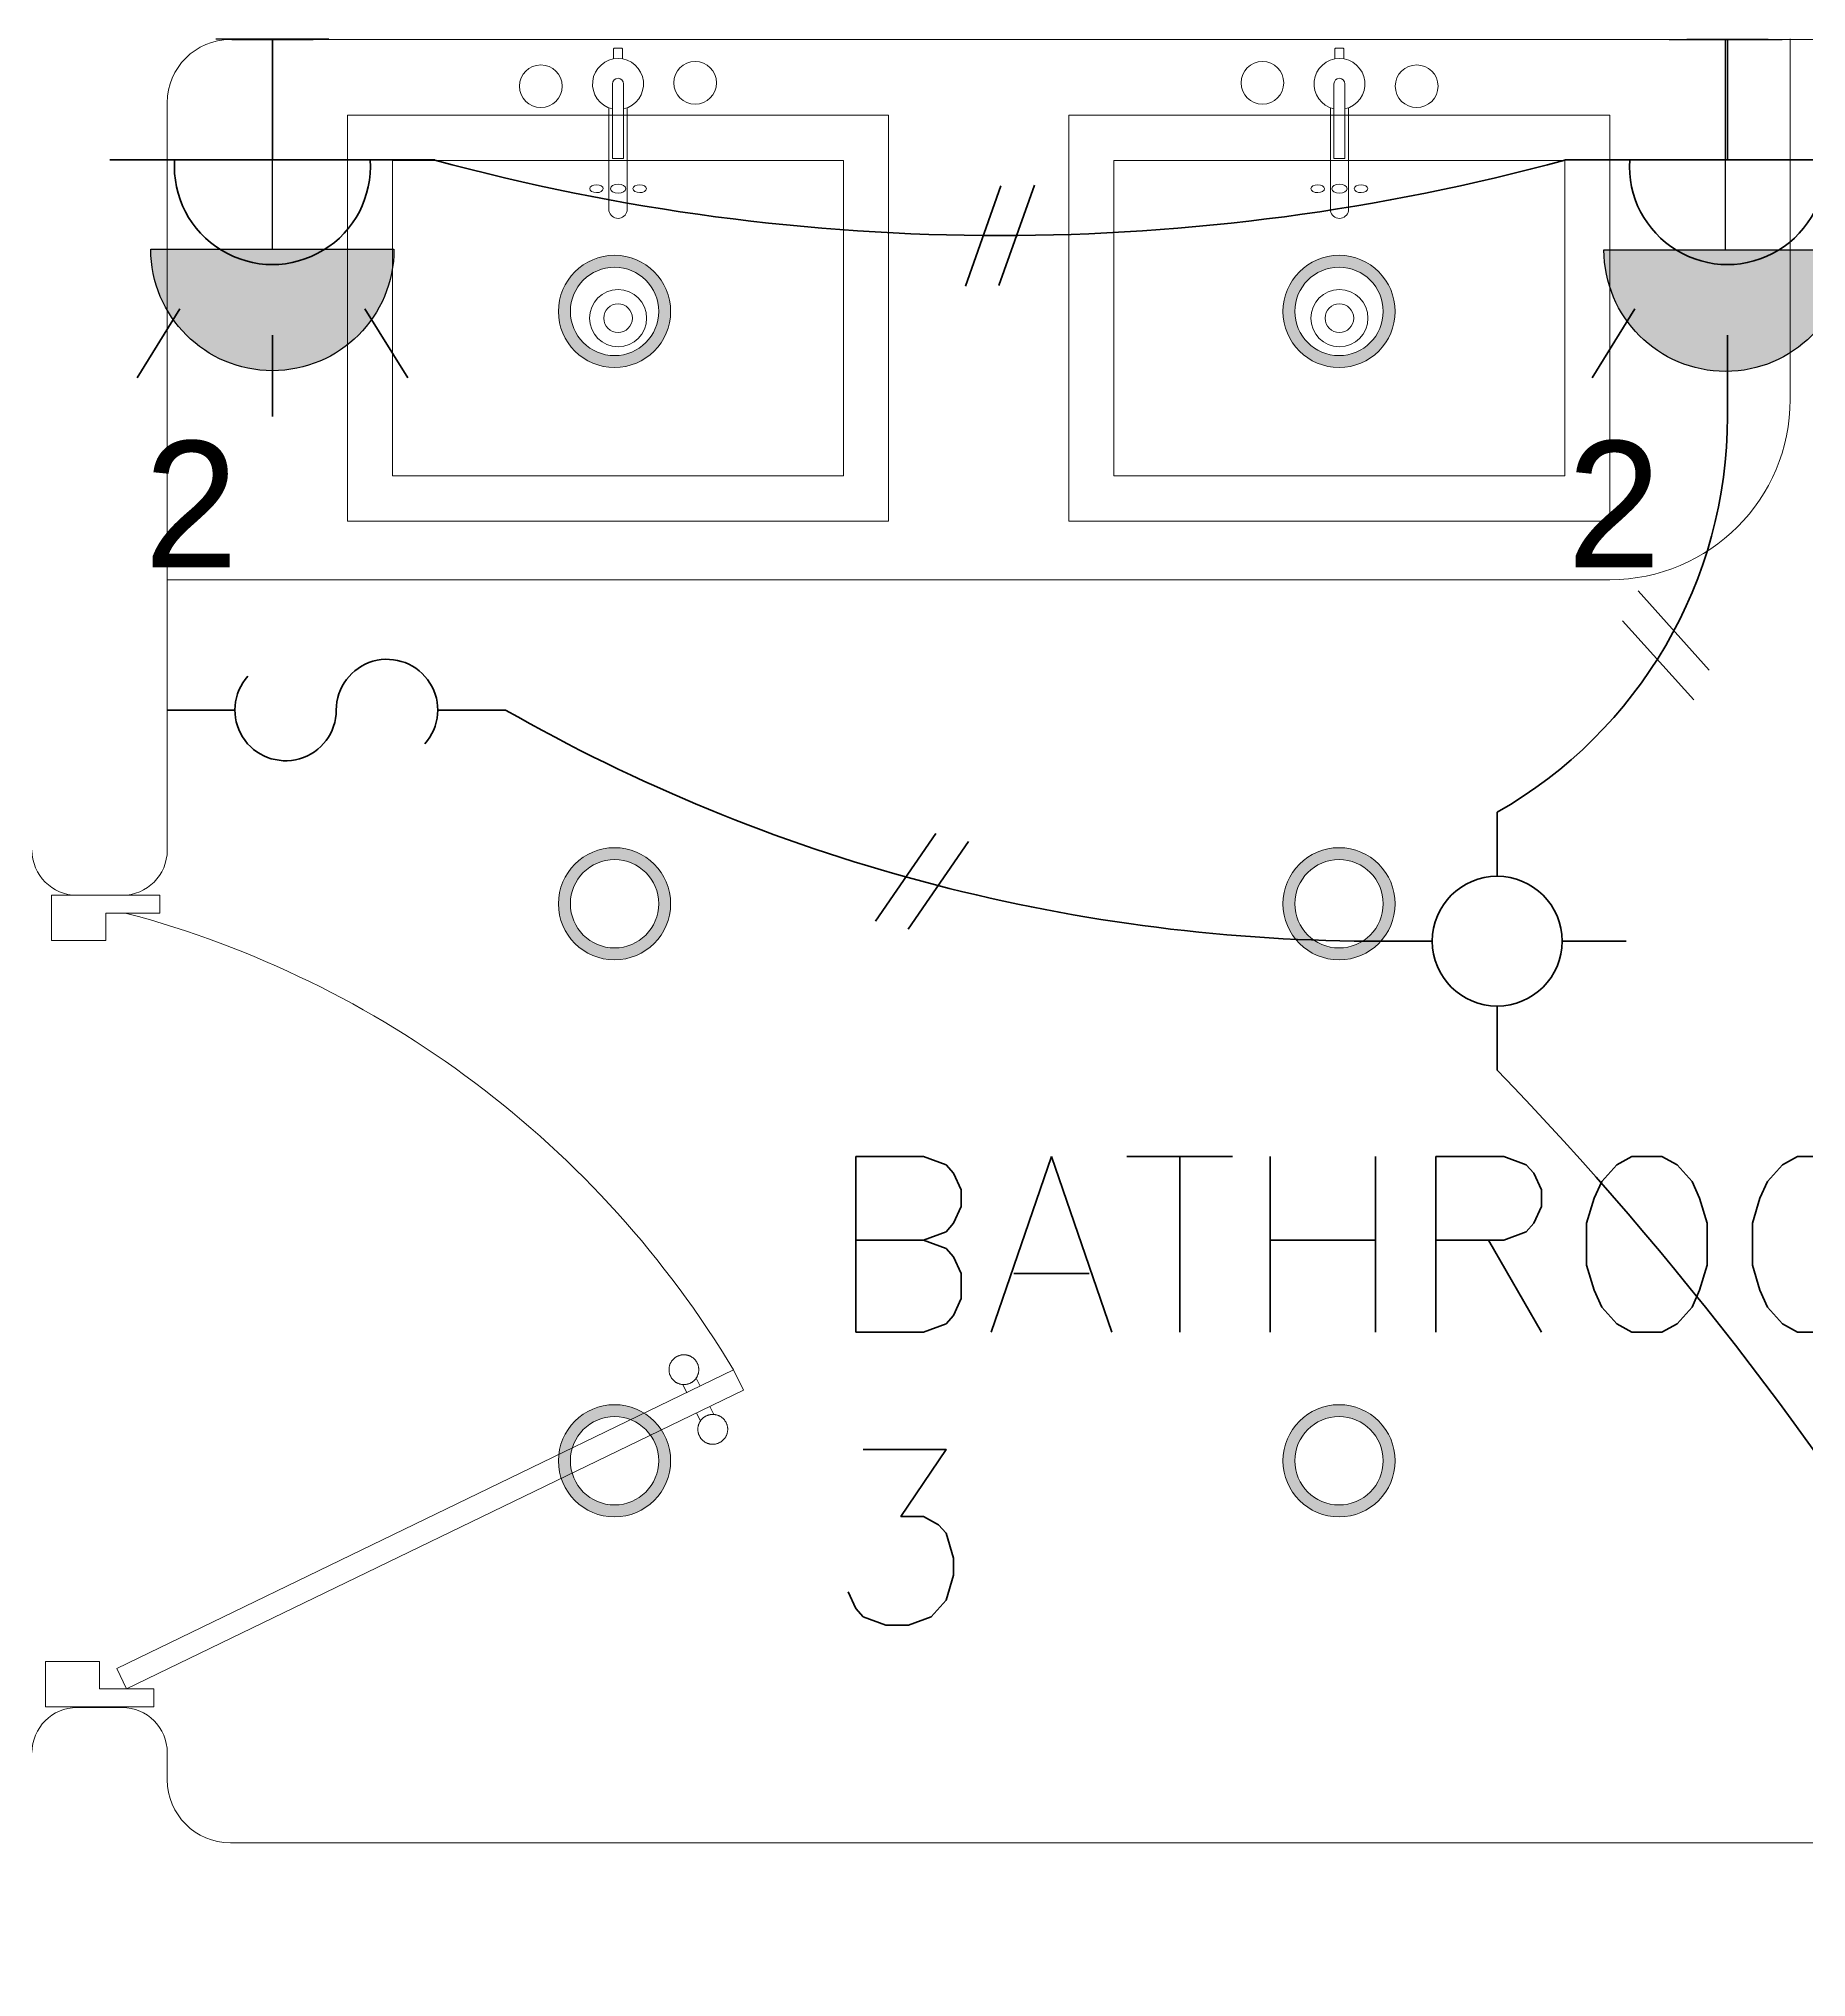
# Model space of a CAD drawing. Header units: metres. Extents: x 14 to 2416, y -346 to 476.
# Drawn here: x 143.084 to 145.044, y -82.42 to -80.27 of the extents above; entities that cross this region are included whole.
import ezdxf

# ---------------------------------------------------------------- set-up
doc = ezdxf.new("R2010")
doc.units = ezdxf.units.M
doc.linetypes.add('0', pattern=[0])
doc.layers.get('0').update_dxf_attribs({"linetype": '0', "lineweight": 20})
for name, color, linetype, lineweight in [('A-ANNO-TEXT', 20, 'Continuous', 13), ('A-DOOR', 35, 'Continuous', 5), ('A-WALL', 250, 'Continuous', 20), ('baños', 251, 'Continuous', 0), ('E Salida Interruptores', 22, 'Continuous', 40), ('E Salida Luces', 22, 'Continuous', 40), ('E Tuberia Emp Losa', 22, 'Continuous', 40), ('MAVA -LUMINARIAS', 1, 'Continuous', 18), ('textos', 7, 'Continuous', 0)]:
    doc.layers.add(name, color=color, linetype=linetype, lineweight=lineweight)
doc.layers.add('MAVA Luminarias', color=1, linetype='Continuous')
doc.styles.add('CENTURY GOTHIC', font='GOTHIC.TTF')
doc.styles.get("Standard").update_dxf_attribs({"font": 'arial.ttf', "height": 0.1875})

# ---------------------------------------------------------------- blocks, each defined once
blk = doc.blocks.new('downlight')
at = {"layer": 'MAVA -LUMINARIAS'}
h = blk.add_hatch(color=3, dxfattribs=at)
h.dxf.hatch_style = 1
h.paths.add_polyline_path([(-5.416, -22.4571, 1), (-5.2917, -22.4571, 1)])
h.paths.add_polyline_path([(-5.3048, -22.4571, -1), (-5.4029, -22.4571, -1)], flags=16)
at = {"layer": 'MAVA -LUMINARIAS', "color": 3}
for radius in [0.0622, 0.049]:
    blk.add_circle((-5.3539, -22.4571), radius, dxfattribs=at)
blk = doc.blocks.new('SCONCE 2')
at = {"layer": 'MAVA Luminarias', "linetype": 'Continuous'}
blk.add_hatch(color=1, dxfattribs=at).paths.add_polyline_path([(0.3422, -0.2405, 1), (-0.169, -0.2405)])
at = {"layer": 'MAVA Luminarias', "color": 1, "linetype": 'Continuous'}
for p, q in [((-0.169, -0.2405), (0.3422, -0.2405)), ((0.0866, -0.2405), (0.0866, -0.6823)), ((-0.0323, -0.6823), (0.2056, -0.6823))]:
    blk.add_line(p, q, dxfattribs=at)
blk.add_arc((0.0866, -0.2405), 0.2556, 0, 180, dxfattribs=at)
blk = doc.blocks.new('P90')
at = {"layer": 'A-DOOR'}
for p, q in [((-0.0476, -0.8576), (0.6364, -0.5264)), ((0.5992, -0.5445), (0.5949, -0.5355)), ((0.6473, -0.5489), (0.6364, -0.5264)), ((-0.0368, -0.88), (0.6473, -0.5489)), ((0.5843, -0.5517), (0.58, -0.5427)), ((0.5952, -0.5741), (0.5995, -0.5831)), ((0.6101, -0.5669), (0.6144, -0.5759)), ((-0.0368, -0.88), (-0.0476, -0.8576))]:
    blk.add_line(p, q, dxfattribs=at)
for points in [[(-0.06, -0.02), (-0.06, -0.05), (-0.12, -0.05), (-0.12, 0), (0, 0), (0, -0.02)], [(-0.0668, -0.88), (-0.0668, -0.85), (-0.1268, -0.85), (-0.1268, -0.9), (-0.0068, -0.9), (-0.0068, -0.88)]]:
    blk.add_lwpolyline(points, close=True, dxfattribs=at)
blk.add_arc((-0.3259, -1.105), 1.1228, 31.0139, 75.0797, dxfattribs=at)
for points in [[(0.5812, -0.5096), (0.5857, -0.5096), (0.5933, -0.5141), (0.5977, -0.5218), (0.5977, -0.5306), (0.5933, -0.5383), (0.5856, -0.5427), (0.5767, -0.5427), (0.5691, -0.5383), (0.5647, -0.5306), (0.5647, -0.5217), (0.5691, -0.514), (0.5768, -0.5096), (0.5812, -0.5096)], [(0.6133, -0.5758), (0.6177, -0.5758), (0.6254, -0.5803), (0.6298, -0.5879), (0.6298, -0.5968), (0.6253, -0.6045), (0.6176, -0.6089), (0.6088, -0.6089), (0.6011, -0.6044), (0.5967, -0.5967), (0.5967, -0.5879), (0.6011, -0.5802), (0.6088, -0.5758), (0.6133, -0.5758)]]:
    blk.add_open_spline(points, degree=2, dxfattribs=at)
blk = doc.blocks.new('A$Cf397981f')
at = {"layer": 'baños', "linetype": 'Continuous'}
blk.add_line((0.4849, 0.2938, 0), (0.402, 0.2938, 0.0004), dxfattribs=at)
at = {"layer": 'baños'}
for points in [[(0.45, 0), (0, 0), (0, 0.6), (0.45, 0.6)], [(0.4, 0.05), (0.05, 0.05), (0.05, 0.55), (0.4, 0.55)]]:
    blk.add_lwpolyline(points, close=True, dxfattribs=at)
at = {"layer": 'baños', "linetype": 'Continuous'}
blk.add_lwpolyline([(0.4571, 0.3061, -9.082434), (0.4571, 0.2938)], format="xyb", dxfattribs=at)
at = {"layer": 'baños', "linetype": 'Continuous', "elevation": 0}
for points in [[(0.4582, 0.2899), (0.3439, 0.2899, -0.363105), (0.3357, 0.3, -0.363105), (0.3439, 0.31), (0.4582, 0.31)], [(0.4911, 0.3, 0.385153), (0.4849, 0.3061), (0.4849, 0.3061)], [(0.4911, 0.3, -0.385153), (0.4849, 0.2938), (0.4849, 0.2938)]]:
    blk.add_lwpolyline(points, format="xyb", dxfattribs=at)
at = {"layer": 'baños', "linetype": 'Continuous', "extrusion": (-1.31781e-06, 1, -8.43443e-26), "elevation": 0.3061}
blk.add_lwpolyline([(-0.402, 0.0004), (-0.4849, 0)], close=True, dxfattribs=at)
at = {"layer": 'baños', "linetype": 'Continuous'}
for points, elevation in [([(0.402, 0.2938), (0.402, 0.3061)], 0.0004), ([(0.5243, 0.3043), (0.5238, 0.305), (0.5129, 0.305)], 0), ([(0.5129, 0.295), (0.5238, 0.295), (0.5243, 0.2957), (0.5243, 0.3043)], 0)]:
    blk.add_lwpolyline(points, dxfattribs=dict(at, elevation=elevation))
for centre, radius in [((0.486, 0.3854), 0.0237), ((0.225, 0.3), 0.0317), ((0.225, 0.3), 0.0159), ((0.4822, 0.2143), 0.0237)]:
    blk.add_circle(centre, radius, dxfattribs=at)
at = {"layer": 'baños', "linetype": 'Continuous', "extrusion": (-3.61622e-27, -8.43443e-26, -1)}
for centre, major_axis, ratio in [((0.3686, 0.324), (-0.00005, 0.0075), 0.581577), ((0.3686, 0.3), (0, 0.0085), 0.599546), ((0.3686, 0.276), (-0.00005, 0.0075), 0.581577)]:
    blk.add_ellipse(centre, major_axis=major_axis, ratio=ratio, dxfattribs=at)
at = {"layer": 'baños', "linetype": 'Continuous'}
for tag, p in [('MODELNUMBER', (0.2252, 0.3)), ('TRADENAME', (0.2253, 0.3001)), ('MATERIAL', (0.2254, 0.2998)), ('PRODUCT', (0.2253, 0.2998))]:
    blk.add_attdef(tag, p, '', height=0.0000254, rotation=90.0001, dxfattribs=at)
at = {"layer": 'baños', "linetype": 'Continuous', "flags": 8}
for tag, p in [('MATERIAL', (0.3355, 0.3001, 0)), ('PRODUCT', (0.3356, 0.3001, 0)), ('TRADENAME', (0.3356, 0.3001, 0)), ('MODELNUMBER', (0.3357, 0.3001, 0))]:
    blk.add_attdef(tag, p, '', height=0.0000254, rotation=270.0001, dxfattribs=at)
blk = doc.blocks.new('PL BASE 2N NASAS 09')
at = {"layer": 'A-WALL'}
for p, q in [((168.8675, -19.4117), (171.6775, -19.4117)), ((168.7975, -19.4808), (168.7975, -20.3108)), ((168.6975, -20.3608), (168.7475, -20.3608)), ((168.6975, -21.2617), (168.7475, -21.2617)), ((168.7975, -21.3117), (168.7975, -21.3417)), ((168.8675, -21.4117), (171.6775, -21.4117))]:
    blk.add_line(p, q, dxfattribs=at)
for centre, radius, start, end in [((168.8675, -19.4817), 0.07, 90, 180), ((168.6975, -20.3108), 0.05, 180, 270), ((168.7475, -20.3108), 0.05, 270, 360), ((168.6975, -21.3117), 0.05, 90, 180), ((168.7475, -21.3117), 0.05, 360, 90), ((168.8675, -21.3417), 0.07, 180, 270)]:
    blk.add_arc(centre, radius, start, end, dxfattribs=at)
at = {"layer": 'baños'}
for p, q in [((170.5975, -19.8108), (170.5975, -19.4108)), ((168.7975, -20.0108), (170.3975, -20.0108))]:
    blk.add_line(p, q, dxfattribs=at)
blk.add_arc((170.3975, -19.8108), 0.2, 270, 0, dxfattribs=at)
at = {"layer": 'A-DOOR'}
blk.add_blockref('P90', (168.7893, -20.3608), dxfattribs=at)
at = {"layer": 'baños'}
ref = blk.add_blockref('A$Cf397981f', (168.9975, -19.9457), dxfattribs=dict(at, xscale=-1, rotation=270))
ref.add_attrib('MATERIAL', 'VITREOUS CHINA', (169.2974, -19.7204), dxfattribs={"linetype": 'Continuous', "height": 0.0000254, "rotation": 359.9999})
ref.add_attrib('PRODUCT', 'BATHROOM SINK', (169.2974, -19.7204), dxfattribs={"linetype": 'Continuous', "height": 0.0000254, "rotation": 359.9999})
ref.add_attrib('TRADENAME', 'VOX', (169.2976, -19.7205), dxfattribs={"linetype": 'Continuous', "height": 0.0000254, "rotation": 359.9999})
ref.add_attrib('MODELNUMBER', 'K-5373', (169.2976, -19.7205), dxfattribs={"linetype": 'Continuous', "height": 0.0000254, "rotation": 359.9999})
ref.add_attrib('MATERIAL', 'BRASS', (169.2976, -19.6102, 0), dxfattribs={"linetype": 'Continuous', "height": 0.0000254, "rotation": 179.9999})
ref.add_attrib('PRODUCT', 'FAUCETS', (169.2977, -19.6101, 0), dxfattribs={"linetype": 'Continuous', "height": 0.0000254, "rotation": 179.9999})
ref.add_attrib('TRADENAME', 'PURIST', (169.2976, -19.6101, 0), dxfattribs={"linetype": 'Continuous', "height": 0.0000254, "rotation": 179.9999})
ref.add_attrib('MODELNUMBER', 'K-14404-4A', (169.2977, -19.61, 0), dxfattribs={"linetype": 'Continuous', "height": 0.0000254, "rotation": 179.9999})
ref = blk.add_blockref('A$Cf397981f', (170.3975, -19.9457), dxfattribs=dict(at, rotation=90))
ref.add_attrib('MATERIAL', 'VITREOUS CHINA', (170.0977, -19.7204), dxfattribs={"linetype": 'Continuous', "height": 0.0000254, "rotation": 180.0001})
ref.add_attrib('PRODUCT', 'BATHROOM SINK', (170.0977, -19.7204), dxfattribs={"linetype": 'Continuous', "height": 0.0000254, "rotation": 180.0001})
ref.add_attrib('TRADENAME', 'VOX', (170.0975, -19.7204), dxfattribs={"linetype": 'Continuous', "height": 0.0000254, "rotation": 180.0001})
ref.add_attrib('MODELNUMBER', 'K-5373', (170.0975, -19.7205), dxfattribs={"linetype": 'Continuous', "height": 0.0000254, "rotation": 180.0001})
ref.add_attrib('MATERIAL', 'BRASS', (170.0975, -19.6102, 0), dxfattribs={"linetype": 'Continuous', "height": 0.0000254, "rotation": 0.0001})
ref.add_attrib('PRODUCT', 'FAUCETS', (170.0974, -19.6102, 0), dxfattribs={"linetype": 'Continuous', "height": 0.0000254, "rotation": 0.0001})
ref.add_attrib('TRADENAME', 'PURIST', (170.0975, -19.6101, 0), dxfattribs={"linetype": 'Continuous', "height": 0.0000254, "rotation": 0.0001})
ref.add_attrib('MODELNUMBER', 'K-14404-4A', (170.0974, -19.6101, 0), dxfattribs={"linetype": 'Continuous', "height": 0.0000254, "rotation": 0.0001})
at = {"layer": 'textos', "insert": (169.5276, -21.1704), "char_height": 0.195, "width": 1.854973, "attachment_point": 7}
blk.add_mtext('{\\Fromans|c0;BATHROOM\\P3}', dxfattribs=at)
blk = doc.blocks.new('PL MUEBLES 2N NASAS 09')
blk.add_blockref('PL BASE 2N NASAS 09', (49.9143, 62.717))
blk = doc.blocks.new('A$C595364de')
blk.add_blockref('PL MUEBLES 2N NASAS 09', (-199.5618, -36.6052))
blk = doc.blocks.new('*U386')
at = {"layer": 'E Salida Luces'}
for p, q in [((-0.2226, 0.1502), (-0.2226, 0.3004)), ((-0.6254, 0.2502), (-0.4978, 0.171)), ((-0.2226, 0.1502), (-0.2226, -0.1502)), ((0, -0.0751), (0, 0.0751)), ((-0.2226, 0), (0, 0)), ((-0.6968, 0), (-0.5466, 0)), ((-0.6254, -0.2502), (-0.4978, -0.1711)), ((-0.2226, -0.3004), (-0.2226, -0.1502))]:
    blk.add_line(p, q, dxfattribs=at)
blk.add_arc((-0.2348, 0), 0.1811, 86.1195, 273.8805, dxfattribs=at)
blk = doc.blocks.new('*U370')
for p, q in [((0.025, 1.368), (-1.049, -1.483)), ((0.987, 1.368), (-0.088, -1.483))]:
    blk.add_line(p, q)
blk = doc.blocks.new('*U465')
at = {"xscale": 0.03937007874015751, "yscale": 0.03937007874015751, "zscale": 0.03937007874015751, "rotation": 1.172840678345944}
blk.add_blockref('*U370', (0.0012, 0.0023), dxfattribs=at)
blk = doc.blocks.new('*U387')
at = {"layer": 'E Salida Luces'}
for p, q in [((0.2226, 0.3004), (0.2226, 0.1502)), ((0.6254, 0.2502), (0.4978, 0.1711)), ((0.2226, -0.1502), (0.2226, 0.1502)), ((0, 0.0751), (0, -0.0751)), ((0.2226, 0), (0, 0)), ((0.6968, 0), (0.5466, 0)), ((0.2226, -0.1502), (0.2226, -0.3004)), ((0.6254, -0.2502), (0.4978, -0.171))]:
    blk.add_line(p, q, dxfattribs=at)
blk.add_arc((0.2348, 0), 0.1811, 266.1195, 93.8805, dxfattribs=at)
blk = doc.blocks.new('*U500')
at = {"layer": 'E Salida Luces', "linetype": 'Continuous'}
for p, q in [((0, 0.3583), (0, 0.1807)), ((-0.3576, 0.0007), (-0.18, 0.0007)), ((0.18, 0.0007), (0.3576, 0.0007)), ((0, -0.1793), (0, -0.3569))]:
    blk.add_line(p, q, dxfattribs=at)
blk.add_circle((0, 0.0007), 0.18, dxfattribs=at)
blk = doc.blocks.new('*U673')
at = {"xscale": 0.03937007874015751, "yscale": 0.03937007874015751, "zscale": 0.03937007874015751, "rotation": 332.5906681626641}
blk.add_blockref('*U370', (0.0021, 0.0014), dxfattribs=at)
blk = doc.blocks.new('*U679')
at = {"layer": 'E Salida Interruptores'}
for p, q in [((-0.3, 0), (-0.375, 0)), ((-0.075, 0), (0, 0))]:
    blk.add_line(p, q, dxfattribs=at)
for centre, start, end in [((-0.24375, 0), 360, 221.81031), ((-0.13125, 0), 180, 41.81031)]:
    blk.add_arc(centre, 0.05625, start, end, dxfattribs=at)
blk = doc.blocks.new('*U687')
at = {"xscale": 0.03937007874015751, "yscale": 0.03937007874015751, "zscale": 0.03937007874015751, "rotation": 256.1074665786698}
blk.add_blockref('*U370', (0.0019, -0.0017), dxfattribs=at)

msp = doc.modelspace()

# ---------------------------------------------------------------- linework, layer by layer
at = {"layer": 'E Salida Luces'}
for centre, radius, start, end in [((144.1501, -78.1035), 2.3849, 254.766, 285.234), ((144.4528, -80.6895), 0.5041, 299.571, 0.0484), ((144.5683, -79.3205), 1.9505, 240.2896, 269.7137), ((138.0013, -85.6431), 5.9077, 16.1215, 45.66925), ((141.9912, -84.0278), 3.7654, 17.7848, 43.9594)]:
    msp.add_arc(centre, radius, start, end, dxfattribs=at)

# ---------------------------------------------------------------- block references
at = {"layer": 'A-ANNO-TEXT'}
msp.add_blockref('A$C595364de', (124.0766, -86.9711), dxfattribs=at)
at = {"layer": 'E Salida Luces', "color": 1, "yscale": 0.6, "zscale": 0.6}
for name, p, xscale, rotation in [('*U386', (143.3432, -80.271), 0.6, 89.99999999999999), ('*U387', (144.957, -80.271), -0.6, 90)]:
    msp.add_blockref(name, p, dxfattribs=dict(at, xscale=xscale, rotation=rotation))
at = {"layer": 'E Salida Luces', "xscale": 0.4, "yscale": 0.4, "zscale": 0.4, "rotation": 180}
msp.add_blockref('*U500', (144.7016, -81.2707), dxfattribs=at)
at = {"layer": 'E Tuberia Emp Losa', "xscale": 0.9842519685039597, "yscale": 0.9842519685039597, "zscale": 0.9842519685039597}
msp.add_blockref('*U465', (144.1501, -80.4884), dxfattribs=at)
at = {"layer": 'E Tuberia Emp Losa', "xscale": 0.9842519685039597, "yscale": 0.9842519685039597, "zscale": 0.9842519685039597, "rotation": 90.00000000000001}
for name, p in [('*U673', (144.8886, -80.943)), ('*U687', (144.0636, -81.2046))]:
    msp.add_blockref(name, p, dxfattribs=at)
at = {"layer": 'E Tuberia Emp Losa', "xscale": -1}
msp.add_blockref('*U679', (143.2266, -81.0146), dxfattribs=at)
at = {"layer": 'MAVA Luminarias', "linetype": 'Continuous', "xscale": -0.5277282914889166, "yscale": 0.5277282914889166, "zscale": 0.5277282914889166, "rotation": 180}
for p in [(143.2975, -80.6303), (144.9092, -80.6311)]:
    msp.add_blockref('SCONCE 2', p, dxfattribs=at)
at = {"layer": 'MAVA Luminarias'}
for p in [(149.0766, -58.1154), (149.8801, -58.1154), (149.0766, -58.7724), (149.8801, -58.7724), (149.0766, -59.3902), (149.8801, -59.3902)]:
    msp.add_blockref('downlight', p, dxfattribs=at)

# ---------------------------------------------------------------- texts
at = {"layer": 'E Tuberia Emp Losa', "char_height": 0.14, "width": 0.162623, "attachment_point": 5, "style": 'CENTURY GOTHIC'}
for insert in [(143.2532, -80.7863), (144.8312, -80.7863)]:
    msp.add_mtext('2', dxfattribs=dict(at, insert=insert))

doc.saveas('drawing.dxf')
